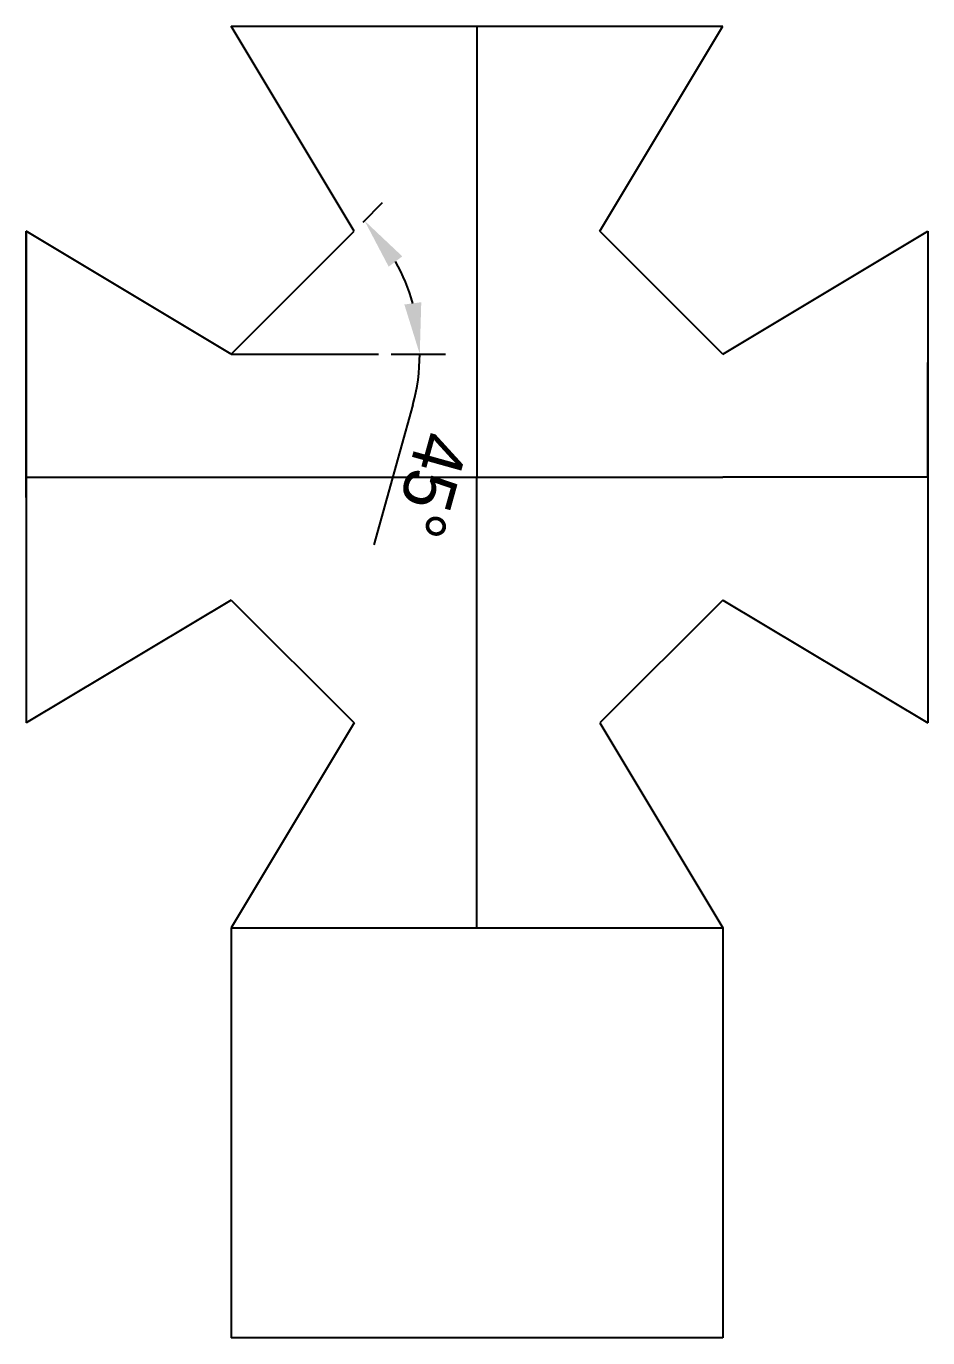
# Model space of a CAD drawing. Header units: millimetres. Extents: x -11614 to -3042, y 13178 to 15416.
# Drawn here: x -3985 to -3941, y 13664.1 to 13728.1 of the extents above; entities that cross this region are included whole.
import ezdxf

# ---------------------------------------------------------------- set-up
doc = ezdxf.new("R2010")
doc.units = ezdxf.units.MM
doc.header["$LTSCALE"] = 0.5
doc.header["$PDMODE"] = 34
doc.dimstyles.new('ISO-25', dxfattribs={"dimtxt": 2.5, "dimasz": 2.5, "dimexe": 1.25, "dimexo": 0.625, "dimtad": 1, "dimtxsty": 'Standard', "dimcen": 2.5, "dimadec": 0, "dimazin": 0, "dimtfac": 1, "dimtmove": 0, "dimatfit": 3, "dimfxl": 1, "dimarcsym": 0})

# ---------------------------------------------------------------- blocks, each defined once
blk = doc.blocks.new('*D86')
at = {"color": 0, "linetype": 'Continuous', "lineweight": -2, "transparency": 16777216}
for p, q in [((-3968.562, 13718.495), (-3967.61, 13719.448)), ((-3967.191, 13712.053), (-3964.547, 13712.053)), ((-3966.137, 13709.577), (-3968.042, 13702.754))]:
    blk.add_line(p, q, dxfattribs=at)
for start, end in [(15.60621, 29.39379), (344.39379, 0)]:
    blk.add_arc((-3975.004, 13712.053), 9.207, start, end, dxfattribs=at)
at = {"color": 0, "linetype": 'Continuous', "transparency": 16777216}
for points in [[(-3967.314, 13716.32), (-3966.65, 13716.824), (-3968.494, 13718.564)], [(-3965.724, 13714.587), (-3966.549, 13714.474), (-3965.797, 13712.053)]]:
    blk.add_solid(points, dxfattribs=at)
at = {"layer": 'Defpoints', "color": 0, "linetype": 'Continuous', "transparency": 16777216}
for p in [(-3969.004, 13718.053), (-3967.031, 13716.657), (-3975.004, 13712.053), (-3975.004, 13712.053), (-3967.816, 13712.053)]:
    blk.add_point(p, dxfattribs=at)
at = {"color": 0, "linetype": 'Continuous', "transparency": 16777216, "insert": (-3965.283, 13705.661), "char_height": 2.5, "attachment_point": 5, "rotation": 254.39379}
blk.add_mtext('45°', dxfattribs=at)

msp = doc.modelspace()

# ---------------------------------------------------------------- linework, layer by layer
at = {"linetype": 'Continuous'}
for p, q in [((-3969.004, 13718.053), (-3975.004, 13728.053)), ((-3963.004, 13728.053), (-3951.004, 13728.053)), ((-3963.004, 13728.053), (-3951.004, 13728.053)), ((-3963.004, 13728.053), (-3963.004, 13718.053)), ((-3963.004, 13728.053), (-3963.004, 13706.053)), ((-3957.004, 13718.053), (-3951.004, 13728.053)), ((-3957.004, 13718.053), (-3951.004, 13728.053)), ((-3985.004, 13718.053), (-3985.004, 13694.053)), ((-3985.004, 13711.053), (-3985.004, 13718.053)), ((-3985.004, 13706.053), (-3985.004, 13718.053)), ((-3985.004, 13711.053), (-3985.004, 13718.053)), ((-3985.004, 13706.053), (-3985.004, 13718.053)), ((-3975.004, 13712.053), (-3985.004, 13718.053)), ((-3975.004, 13712.053), (-3969.004, 13718.053)), ((-3951.004, 13712.053), (-3957.004, 13718.053)), ((-3951.004, 13712.053), (-3941.004, 13718.053)), ((-3985.004, 13705.053), (-3985.004, 13717.053)), ((-3975.004, 13712.053), (-3967.816, 13712.053)), ((-3941.004, 13706.053), (-3941.004, 13711.638)), ((-3985.004, 13711.053), (-3985.004, 13699.053)), ((-3985.004, 13706.053), (-3951.004, 13706.053)), ((-3963.004, 13684.053), (-3963.004, 13706.053)), ((-3941.004, 13706.053), (-3951.004, 13706.053)), ((-3941.004, 13706.053), (-3951.004, 13706.053)), ((-3975.004, 13700.053), (-3985.004, 13694.053)), ((-3975.004, 13700.053), (-3969.004, 13694.053)), ((-3951.004, 13700.053), (-3957.004, 13694.053)), ((-3951.004, 13700.053), (-3941.004, 13694.053)), ((-3969.004, 13694.053), (-3975.004, 13684.053)), ((-3957.004, 13694.053), (-3951.004, 13684.053)), ((-3975.004, 13684.053), (-3951.004, 13684.053)), ((-3975.004, 13684.053), (-3975.004, 13664.053)), ((-3951.004, 13684.053), (-3951.004, 13664.053))]:
    msp.add_line(p, q, dxfattribs=at)
for points in [[(-3975.004, 13728.053), (-3951.004, 13728.053)], [(-3941.004, 13718.053), (-3941.004, 13694.053)], [(-3951.004, 13664.053), (-3975.004, 13664.053)]]:
    msp.add_lwpolyline(points, dxfattribs=at)

# ---------------------------------------------------------------- dimensions: what is measured, and where the dimension line sits
dim = msp.add_angular_dim_2l(base=(-3967.031, 13716.657), line1=((-3975.004, 13712.053), (-3967.816, 13712.053)), line2=((-3975.004, 13712.053), (-3969.004, 13718.053)), dimstyle='ISO-25', dxfattribs=at)
dim.commit()
dim.dimension.update_dxf_attribs({"geometry": '*D86', "text_midpoint": (-3965.283, 13705.661)})

doc.saveas('drawing.dxf')
